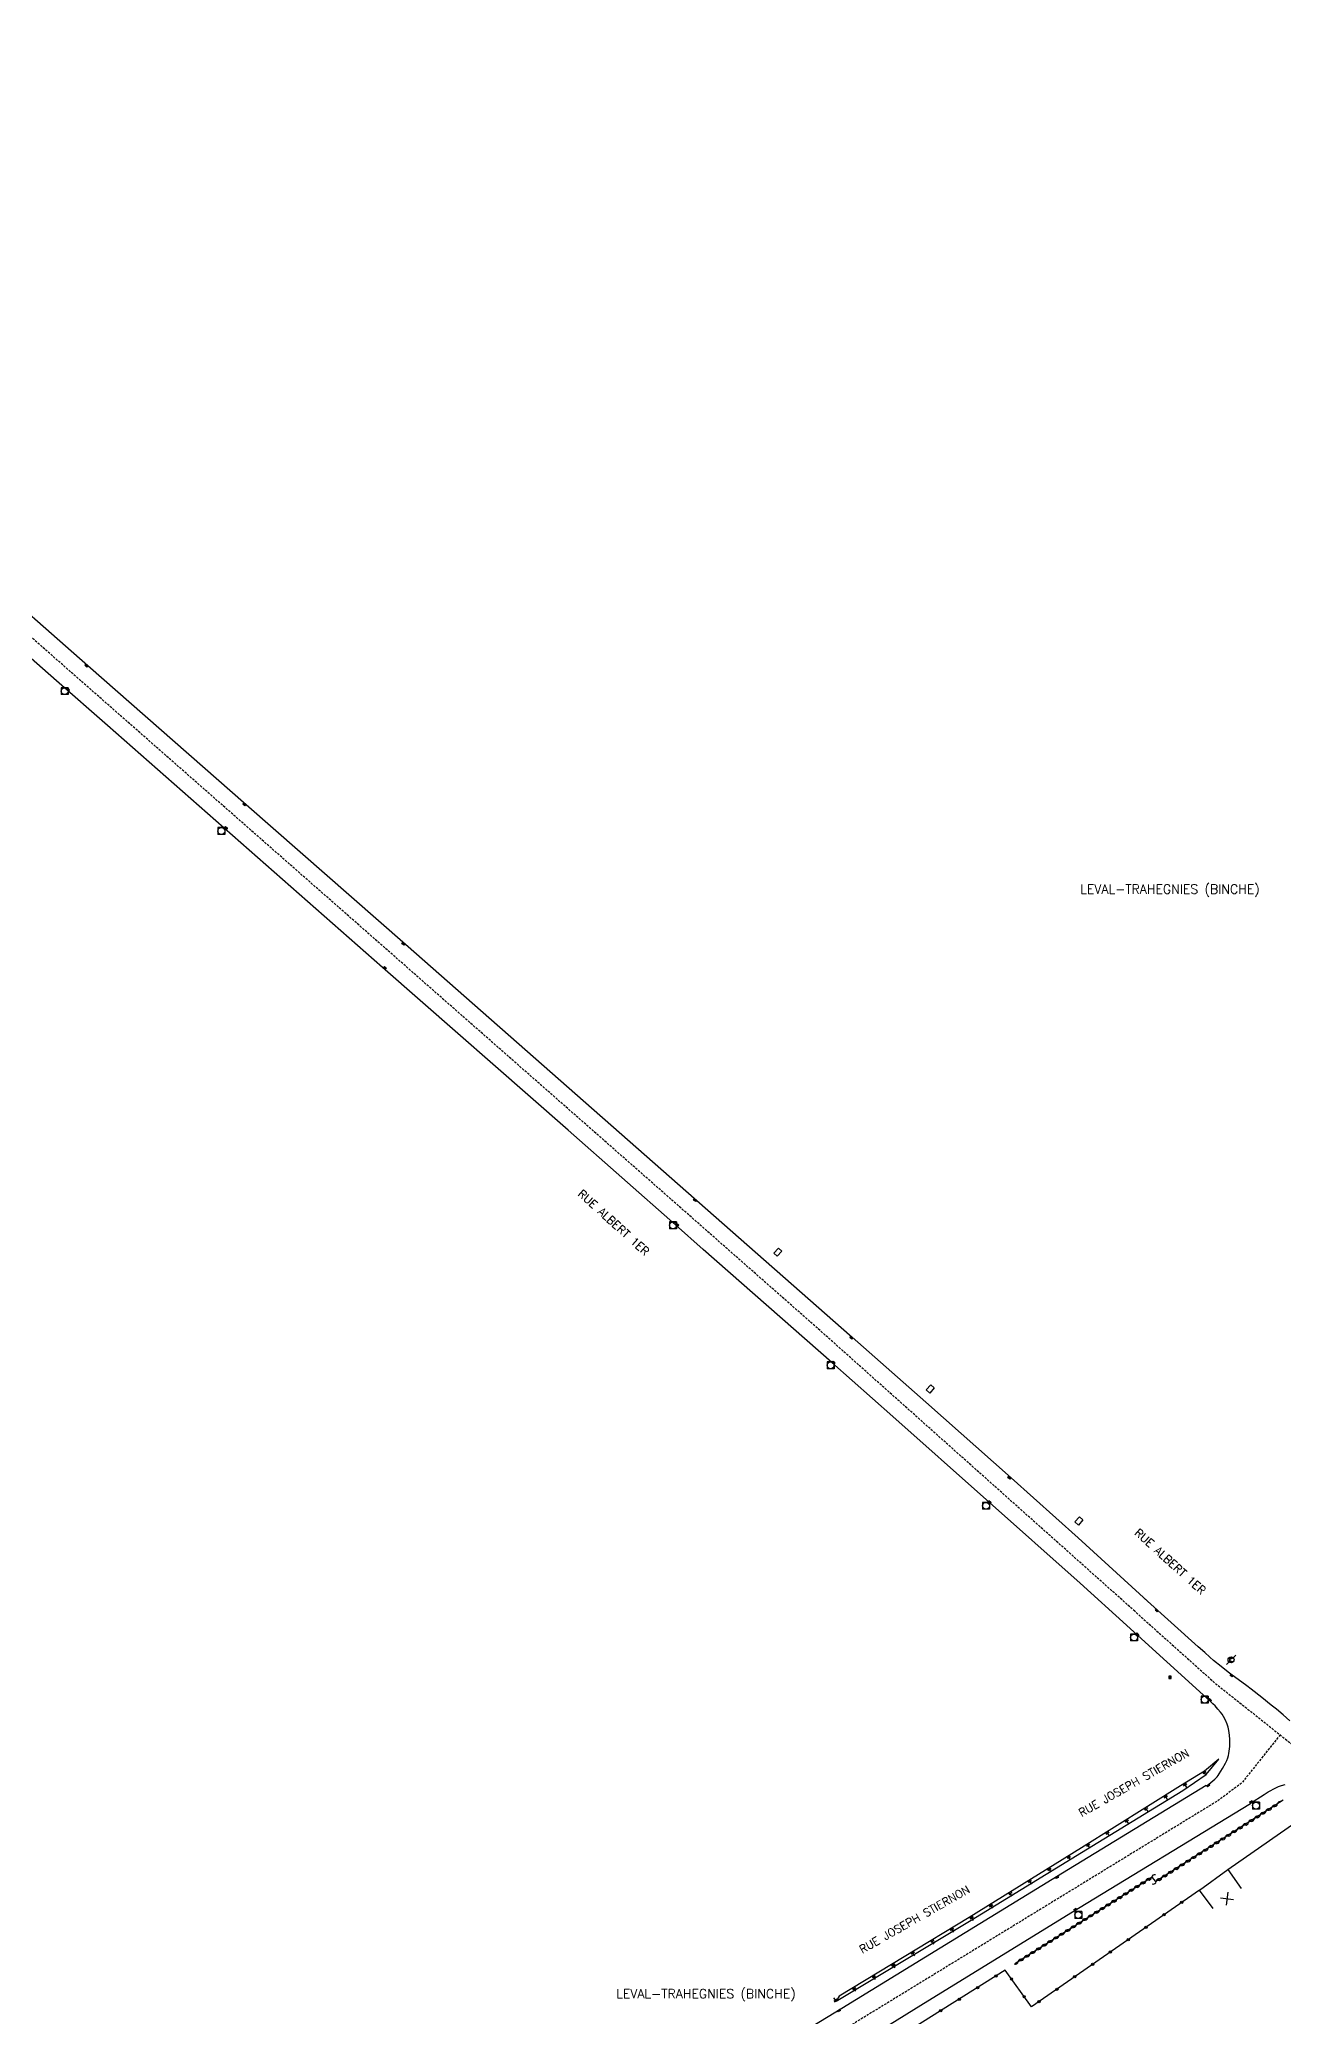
# Model space of a CAD drawing. Header units: millimetres. Extents: x 138000 to 139000, y 124000 to 124998.
# Drawn here: x 138282.7 to 138554.7, y 124498.7 to 124931.1 of the extents above; entities that cross this region are included whole.
import ezdxf
from ezdxf.enums import TextEntityAlignment as Align

# ---------------------------------------------------------------- set-up
doc = ezdxf.new("R2010")
doc.units = ezdxf.units.MM
doc.linetypes.add('DASHED', pattern=[0.75, 0.5, -0.25])
doc.layers.get('0').update_dxf_attribs({"linetype": 'CONTINUOUS'})
for name, color, linetype in [('W0001', 6, 'DASHED'), ('W0008', 7, 'CONTINUOUS'), ('W0100', 7, 'CONTINUOUS'), ('W0211', 2, 'CONTINUOUS'), ('W0310', 3, 'CONTINUOUS'), ('W0322', 7, 'CONTINUOUS'), ('W0330', 7, 'CONTINUOUS'), ('W0400', 7, 'CONTINUOUS'), ('W0420', 7, 'CONTINUOUS'), ('W0471', 7, 'CONTINUOUS'), ('W0980', 7, 'CONTINUOUS'), ('W0989', 7, 'CONTINUOUS'), ('W0991', 7, 'CONTINUOUS'), ('W1102', 7, 'CONTINUOUS'), ('W1471', 7, 'CONTINUOUS')]:
    doc.layers.add(name, color=color, linetype=linetype)
doc.styles.get("Standard").update_dxf_attribs({"font": 'romans.shx', "width": 0.85})

# ---------------------------------------------------------------- blocks, each defined once
blk = doc.blocks.new('t330o')
at = {"color": 0, "linetype": 'Continuous'}
for p, q in [((0.25, -0.25), (-0.25, 0.25)), ((-0.25, -0.25), (0.25, 0.25)), ((-0.25, 0.25), (-0.25, -0.25)), ((0.25, 0.25), (-0.25, 0.25)), ((0.25, -0.25), (0.25, 0.25)), ((-0.25, -0.25), (0.25, -0.25)), ((-0.25, -0.25), (-0.25, -0.25))]:
    blk.add_line(p, q, dxfattribs=at)
blk = doc.blocks.new('T420')
for p, q in [((0.75, 0.75), (-0.75, 0.75)), ((-0.75, 0.75), (-0.75, -0.75)), ((0.75, 0.75), (0.75, -0.75)), ((0.75, -0.75), (-0.75, -0.75))]:
    blk.add_line(p, q)
blk.add_ellipse((0, 0), major_axis=(-0.53, 0.53), ratio=1, start_param=3.926991, end_param=10.210176)
blk = doc.blocks.new('T400')
for p, q in [((-0.15, 0.3), (0.15, 0.3)), ((-0.15, -0.25), (-0.15, 0.3)), ((-0.15, 0.15), (0.15, 0.15)), ((-0.15, 0), (0.15, 0)), ((0.15, 0.3), (0.15, -0.25)), ((-0.15, -0.15), (0.15, -0.15)), ((-0.15, -0.25), (-0.15, -0.3)), ((-0.15, -0.3), (0.15, -0.3)), ((0.15, -0.3), (0.15, -0.25))]:
    blk.add_line(p, q)
blk = doc.blocks.new('t211o')
at = {"color": 0, "linetype": 'Continuous'}
for p, q in [((-0.29, 0.5), (-0.29, 0)), ((0, 1), (0, 0)), ((0.29, 0.5), (0.29, 0))]:
    blk.add_line(p, q, dxfattribs=at)
blk = doc.blocks.new('t991o')
at = {"color": 0, "linetype": 'Continuous'}
for p, q in [((-1, 1), (1, -1)), ((-1, -1), (1, 1))]:
    blk.add_line(p, q, dxfattribs=at)
blk = doc.blocks.new('T471')
for p, q in [((-0.333334, 0.333334), (-0.333334, -0.333334)), ((-0.333334, 0.333334), (0.333334, 0.333334)), ((-0.333334, 0), (0, 0)), ((0.500001, 0.500001), (1.000002, 1.000002)), ((-0.500001, -0.500001), (-1.000002, -1.000002)), ((-0.333334, -0.333334), (0.333334, -0.333334))]:
    blk.add_line(p, q)
blk.add_ellipse((0, 0), major_axis=(0.471405, 0.471405), ratio=1, start_param=5.4977871438, end_param=11.780972451)
blk = doc.blocks.new('t322o')
at = {"color": 0, "linetype": 'Continuous'}
for radius in [0.25, 0.15]:
    blk.add_circle((0, 0), radius, dxfattribs=at)
blk = doc.blocks.new('t310o')
at = {"color": 0, "linetype": 'Continuous'}
for centre, start, end in [((-0.5, 0.38), 216.8699, 323.1304), ((0.5, -0.37), 36.8699, 143.1303)]:
    blk.add_arc(centre, 0.625, start, end, dxfattribs=at)
blk = doc.blocks.new('T1471')
at = {"color": 0, "linetype": 'Continuous', "flags": 128}
blk.add_lwpolyline([(-0.75, -0.5), (-0.75, 0.5), (0.75, 0.5), (0.75, -0.5), (-0.75, -0.5)], dxfattribs=at)

msp = doc.modelspace()

# ---------------------------------------------------------------- linework, layer by layer
at = {"layer": 'W0001', "flags": 128}
for points in [[(138522.21, 124587.34), (138452.38, 124649.64), (138414.78, 124682.74), (138371.11, 124721.11), (138329.79, 124757.42), (138303.44, 124780.57), (138279.12, 124801.94), (138261.21, 124817.68), (138244.62, 124832.49), (138232.49, 124846.01), (138223.33, 124859.77), (138216.28, 124874.35), (138210.71, 124892.02), (138205.48, 124911.39), (138198.74, 124931.12)], [(138521.96, 124587.56), (138539.69, 124571.68), (138566.53, 124550.31), (138576.54, 124541.25), (138583.59, 124534.83), (138589.84, 124529.13), (138613.19, 124507.82), (138627.24, 124494.98), (138632.78, 124489.79), (138638.52, 124484.27), (138644.39, 124478.52), (138648.67, 124474.09), (138653.63, 124468.82), (138659.95, 124461.93), (138668.02, 124453.03), (138686.07, 124433.04), (138700.95, 124416.53), (138707.98, 124408.83), (138713, 124403.32), (138718.51, 124397.41), (138723.57, 124392.46), (138727.97, 124388.51)], [(138553.98, 124560.3), (138545.54, 124549.7), (138540.2, 124545.78), (138465, 124499.76), (138320.72, 124411.44), (138293.52, 124394.74), (138275.9, 124383.89), (138268.89, 124379.56), (138264.02, 124376.25), (138259.85, 124373.13), (138256.71, 124369.91), (138253.97, 124366.31), (138251.5, 124362.14), (138249.64, 124357.53), (138248.39, 124353.34), (138247.16, 124347.97), (138243.57, 124330.89), (138243.24, 124320.17), (138241.73, 124311.78), (138242.58, 124303.78), (138237.16, 124300.75), (138232.25, 124296.08), (138204.88, 124280.67), (138178.87, 124265.68), (138155.98, 124252.66)]]:
    msp.add_lwpolyline(points, dxfattribs=at)
at = {"layer": 'W0008', "flags": 128}
for points in [[(138253.47, 124829.2), (138293.28, 124794.19), (138327.9, 124763.81), (138362.7, 124733.22), (138426.44, 124677.19), (138460.42, 124647.3), (138476.52, 124633.07), (138495.18, 124616.51), (138509.81, 124603.4), (138524.88, 124589.64)], [(138520.37, 124584.27), (138510.23, 124593.45), (138469.31, 124629.93), (138455.96, 124641.76), (138427.81, 124666.5), (138421.8, 124671.87), (138398.28, 124692.56), (138357.71, 124728.16), (138323.05, 124758.62), (138297.54, 124781.06), (138286.38, 124790.86), (138253.8, 124819.47)], [(138556.11, 124563.35), (138554.62, 124564.66), (138553.16, 124565.9), (138552.06, 124566.82), (138549.99, 124568.47), (138547.64, 124570.3), (138546.72, 124571), (138543.24, 124573.56), (138542.65, 124574), (138541.1, 124575.23), (138539.45, 124576.58), (138538.65, 124577.27), (138537.51, 124578.28), (138536.04, 124579.59), (138524.27, 124590.19)], [(138437.05, 124487.66), (138458.11, 124500.53), (138488.32, 124519.04), (138506.42, 124530.09), (138537.82, 124549.29), (138537.92, 124549.18), (138538.39, 124549.51), (138538.84, 124549.85), (138539.27, 124550.21), (138539.69, 124550.59), (138539.96, 124550.86), (138540.22, 124551.14), (138540.45, 124551.44), (138540.67, 124551.75), (138541.39, 124552.91), (138542.05, 124554.09), (138542.32, 124554.67), (138542.54, 124555.27), (138542.67, 124555.76), (138542.79, 124556.25), (138542.88, 124556.75), (138542.95, 124557.25), (138542.99, 124557.76), (138543.02, 124558.27), (138543.02, 124558.77), (138543, 124559.28), (138542.91, 124560.27), (138542.76, 124561.25), (138542.6, 124561.95), (138542.38, 124562.64), (138542.03, 124563.49), (138541.63, 124564.32), (138541.33, 124564.81), (138540.98, 124565.27), (138540.39, 124565.95), (138539.77, 124566.62), (138539.28, 124567.12), (138538.76, 124567.61), (138519.65, 124584.93)], [(138461.97, 124492.89), (138475.44, 124501.19), (138508.23, 124521.34), (138547.54, 124545.3), (138547.51, 124545.39), (138550.48, 124547.28), (138551.4, 124547.82), (138553.08, 124548.71), (138553.66, 124548.98), (138554.27, 124549.21), (138555.11, 124549.46)]]:
    msp.add_lwpolyline(points, dxfattribs=at)
at = {"layer": 'W0100', "flags": 128}
msp.add_lwpolyline([(138539.32, 124522.32), (138536.37, 124526.36), (138542.56, 124530.88), (138560.76, 124543.55), (138563.63, 124539.44), (138559.53, 124536.57)], dxfattribs=at)
at = {"layer": 'W0211'}
msp.add_lwpolyline([(138456.92, 124502.02), (138486.4, 124519.75), (138510.56, 124534.55), (138532.73, 124548.16), (138537.81, 124551.64), (138540.59, 124555.01), (138537.43, 124552.39), (138532.19, 124549.13), (138510.58, 124535.6), (138485.99, 124520.32), (138457.55, 124503.14)], close=True, dxfattribs=at)
at = {"layer": 'W0310', "flags": 128}
msp.add_lwpolyline([(138554.68, 124545.99), (138526.79, 124528.19), (138525.99, 124529.19), (138495.99, 124510.24)], dxfattribs=at)
at = {"layer": 'W0322', "flags": 128}
msp.add_lwpolyline([(138536.37, 124526.36), (138499.61, 124500.81), (138493.88, 124508.81), (138461.67, 124488.57), (138459.22, 124482.55), (138446.75, 124475.12), (138440.29, 124475.97), (138398.48, 124450.45), (138356.89, 124425.11)], dxfattribs=at)
at = {"layer": 'W1102', "flags": 128}
msp.add_lwpolyline([(138542.56, 124530.88), (138545.46, 124526.73)], dxfattribs=at)

# ---------------------------------------------------------------- block references
at = {"layer": 'W0211'}
for p, rotation in [((138537.3, 124552.31), 211.8607006936966), ((138528.82, 124547.02), 212.0582367778549), ((138533.06, 124549.67), 211.8607006936737), ((138520.35, 124541.72), 212.0582367778762), ((138524.58, 124544.37), 212.058236777862), ((138516.11, 124539.06), 212.058236777839), ((138507.63, 124533.76), 211.8571793746824), ((138511.87, 124536.41), 212.058236777862), ((138499.14, 124528.49), 211.8571793747124), ((138503.38, 124531.13), 211.8571793746682), ((138494.89, 124525.85), 211.8571793746753), ((138486.4, 124520.57), 211.8571793747054), ((138490.64, 124523.21), 211.8571793747283), ((138477.84, 124515.4), 211.123145889089), ((138482.12, 124517.98), 211.1231458890732), ((138473.56, 124512.81), 211.123145889119), ((138465, 124507.65), 211.1231458890962), ((138469.28, 124510.23), 211.1231458890661), ((138456.92, 124502.02), 39.29888205509668), ((138460.72, 124505.06), 211.123145889119)]:
    msp.add_blockref('t211o', p, dxfattribs=dict(at, rotation=rotation))
at = {"layer": 'W0310'}
for p, rotation in [((138553.41, 124545.19), 212.5545060289942), ((138547.09, 124541.15), 212.5545060289942), ((138548.35, 124541.96), 212.5545060289942), ((138549.62, 124542.76), 212.5545060289942), ((138550.88, 124543.57), 212.5545060289942), ((138552.15, 124544.38), 212.5545060289942), ((138539.5, 124536.31), 212.5545060289942), ((138540.77, 124537.11), 212.5545060289942), ((138542.03, 124537.92), 212.5545060289942), ((138543.3, 124538.73), 212.5545060289942), ((138544.56, 124539.54), 212.5545060289942), ((138545.83, 124540.34), 212.5545060289942), ((138533.18, 124532.27), 212.5545060289942), ((138534.45, 124533.08), 212.5545060289942), ((138535.71, 124533.89), 212.5545060289942), ((138536.98, 124534.69), 212.5545060289942), ((138538.24, 124535.5), 212.5545060289942), ((138524.61, 124528.32), 212.2768367490416), ((138525.88, 124529.12), 212.2768367490416), ((138526.86, 124528.24), 212.5545060289942), ((138528.13, 124529.04), 212.5545060289942), ((138529.39, 124529.85), 212.5545060289942), ((138530.65, 124530.66), 212.5545060289942), ((138531.92, 124531.46), 212.5545060289942), ((138517, 124523.51), 212.2768367490416), ((138518.27, 124524.31), 212.2768367490416), ((138519.54, 124525.11), 212.2768367490416), ((138520.81, 124525.92), 212.2768367490416), ((138522.08, 124526.72), 212.2768367490416), ((138523.34, 124527.52), 212.2768367490416), ((138510.66, 124519.51), 212.2768367490416), ((138511.93, 124520.31), 212.2768367490416), ((138513.2, 124521.11), 212.2768367490416), ((138514.47, 124521.91), 212.2768367490416), ((138515.73, 124522.71), 212.2768367490416), ((138503.05, 124514.7), 212.2768367490416), ((138504.32, 124515.5), 212.2768367490416), ((138505.59, 124516.3), 212.2768367490416), ((138506.86, 124517.1), 212.2768367490416), ((138508.13, 124517.91), 212.2768367490416), ((138509.39, 124518.71), 212.2768367490416), ((138496.71, 124510.7), 212.2768367490416), ((138497.98, 124511.5), 212.2768367490416), ((138499.25, 124512.3), 212.2768367490416), ((138500.52, 124513.1), 212.2768367490416), ((138501.78, 124513.9), 212.2768367490416)]:
    msp.add_blockref('t310o', p, dxfattribs=dict(at, rotation=rotation))
at = {"layer": 'W0322'}
for p, rotation in [((138532.47, 124523.65), 214.7982173893639), ((138528.57, 124520.94), 214.7982173893639), ((138520.77, 124515.52), 214.7982173893639), ((138524.67, 124518.23), 214.7982173893639), ((138516.87, 124512.81), 214.7982173893639), ((138491.85, 124507.53), 212.1330272035868), ((138495.25, 124506.9), 125.6384686322205), ((138509.07, 124507.38), 214.7982173893639), ((138512.97, 124510.1), 214.7982173893639), ((138483.81, 124502.48), 212.1330272035868), ((138487.83, 124505), 212.1330272035868), ((138498.02, 124503.04), 125.6384686322205), ((138505.17, 124504.67), 214.7982173893639), ((138479.78, 124499.95), 212.1330272035868), ((138501.27, 124501.96), 214.7982173893639)]:
    msp.add_blockref('t322o', p, dxfattribs=dict(at, rotation=rotation))
at = {"layer": 'W0330'}
msp.add_blockref('t330o', (138529.88, 124572.91), dxfattribs=at)
at = {"layer": 'W0400'}
for p, rotation in [((138292.94, 124794.17), 228.6729602738241), ((138288.96, 124788.95), 48.6775969379555), ((138327.46, 124763.82), 228.7306336995121), ((138323.49, 124758.67), 48.69130118761041), ((138362.21, 124733.31), 228.6856436049522), ((138358.23, 124728.07), 48.73169009627683), ((138425.99, 124677.26), 228.6860994652602), ((138422.14, 124671.91), 48.19043187234872), ((138460.2, 124647.13), 228.6594840903076), ((138456.36, 124641.74), 48.48224620677699), ((138494.72, 124616.54), 228.4209902870854), ((138490.44, 124611.22), 48.28035439766352), ((138527.01, 124587.52), 228.3908146284262), ((138522.8, 124582.28), 226.8458847440301), ((138543.36, 124573.28), 234.3772601985225), ((138538.65, 124567.91), 47.81780814266166), ((138538.26, 124549.23), 305.044475599749), ((138547.65, 124545.64), 299.0365696831911), ((138505.23, 124529.18), 121.3912062006417), ((138509.2, 124522.1), 301.3723694601264), ((138457.53, 124500), 121.4294310887158)]:
    msp.add_blockref('T400', p, dxfattribs=dict(at, rotation=rotation))
at = {"layer": 'W0420'}
for p in [(138288.21, 124788.59), (138322.46, 124757.99), (138421.21, 124671.76), (138455.68, 124641.14), (138489.65, 124610.41), (138522.04, 124581.59), (138537.48, 124568), (138548.71, 124544.82), (138509.84, 124520.91)]:
    msp.add_blockref('T420', p, dxfattribs=at)
at = {"layer": 'W0471'}
msp.add_blockref('T471', (138543.27, 124576.71), dxfattribs=at)
at = {"layer": 'W0991', "rotation": 306.1627324692154}
msp.add_blockref('t991o', (138542.37, 124524.47), dxfattribs=at)
at = {"layer": 'W1471'}
for p, rotation in [((138444.15, 124665.88), 228.6594840919623), ((138477.49, 124635.97), 228.5132879880949), ((138509.99, 124607.09), 228.1420594802777)]:
    msp.add_blockref('T1471', p, dxfattribs=dict(at, rotation=rotation))

# ---------------------------------------------------------------- texts
at = {"layer": 'W0980'}
for p in [(138529.9, 124745.15), (138428.43, 124503.54)]:
    msp.add_text('LEVAL-TRAHEGNIES (BINCHE)', height=2, dxfattribs=at).set_placement(p, align=Align.MIDDLE)
at = {"layer": 'W0989'}
for s, rotation, p in [('RUE ALBERT 1ER', 317.7425, (138408.26, 124672.38)), ('RUE ALBERT 1ER', 317.7425, (138529.96, 124598.23)), ('RUE JOSEPH STIERNON', 29.6607, (138522.01, 124549.83)), ('RUE JOSEPH STIERNON', 29.6607, (138474.03, 124519.94))]:
    msp.add_text(s, height=1.75, rotation=rotation, dxfattribs=at).set_placement(p, align=Align.MIDDLE)

doc.saveas('drawing.dxf')
